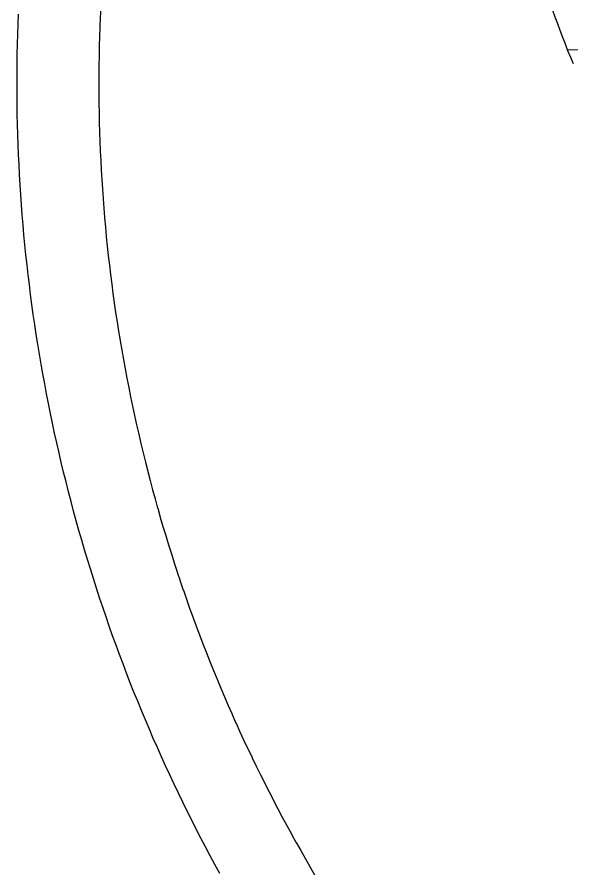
# Model space of a CAD drawing. Header units: millimetres. Extents: x -31.9 to 31.9, y -31.9 to 31.9.
# Drawn here: x -31.9 to -21.08, y -15.29 to 1.31 of the extents above; entities that cross this region are included whole.
import ezdxf

# ---------------------------------------------------------------- set-up
doc = ezdxf.new("R2010")
doc.units = ezdxf.units.MM
for name, color, linetype in [('CUT_INNER', 6, 'Continuous'), ('CUT_OUTER', 1, 'Continuous'), ('ENGRAVE_FINE', 8, 'Continuous')]:
    doc.layers.add(name, color=color, linetype=linetype)

msp = doc.modelspace()

# ---------------------------------------------------------------- linework, layer by layer
at = {"layer": 'CUT_INNER'}
for points in [[(-30.2685, 1.4862), (-30.277, 1.302), (-30.2771, 1.3005), (-30.2844, 1.1162), (-30.2845, 1.1147), (-30.2907, 0.9304), (-30.2908, 0.9288), (-30.2959, 0.7445), (-30.2959, 0.743), (-30.2998, 0.5586), (-30.2999, 0.557), (-30.3027, 0.3727), (-30.3027, 0.3711), (-30.3044, 0.1867), (-30.3044, 0.1852), (-30.305, 0.0008), (-30.305, -0.0008), (-30.3044, -0.1852), (-30.3044, -0.1867), (-30.3027, -0.3711), (-30.3027, -0.3727), (-30.2999, -0.557), (-30.2998, -0.5586), (-30.2959, -0.743), (-30.2959, -0.7445), (-30.2908, -0.9288), (-30.2907, -0.9304), (-30.2845, -1.1147), (-30.2844, -1.1162), (-30.2771, -1.3005), (-30.277, -1.302), (-30.2685, -1.4862), (-30.2685, -1.4878), (-30.2588, -1.6719), (-30.2588, -1.6735), (-30.248, -1.8576), (-30.2479, -1.8591), (-30.236, -2.0431), (-30.2359, -2.0447), (-30.2229, -2.2286), (-30.2228, -2.2301), (-30.2087, -2.414), (-30.2086, -2.4155), (-30.1933, -2.5993), (-30.1932, -2.6009), (-30.1768, -2.7845), (-30.1767, -2.7861), (-30.1591, -2.9696), (-30.159, -2.9712), (-30.1404, -3.1546), (-30.1402, -3.1562), (-30.1204, -3.3395), (-30.1203, -3.341), (-30.0994, -3.5243), (-30.0992, -3.5258), (-30.0772, -3.7089), (-30.077, -3.7104), (-30.0539, -3.8934), (-30.0537, -3.8949), (-30.0294, -4.0777), (-30.0292, -4.0792), (-30.0038, -4.2619), (-30.0036, -4.2634), (-29.9771, -4.4459), (-29.9769, -4.4474), (-29.9493, -4.6298), (-29.949, -4.6313), (-29.9203, -4.8134), (-29.92, -4.815), (-29.8902, -4.9969), (-29.8899, -4.9984), (-29.859, -5.1802), (-29.8587, -5.1818), (-29.8266, -5.3634), (-29.8263, -5.3649), (-29.7931, -5.5463), (-29.7929, -5.5478), (-29.7586, -5.729), (-29.7583, -5.7305), (-29.7228, -5.9115), (-29.7225, -5.913), (-29.686, -6.0937), (-29.6857, -6.0952), (-29.6481, -6.2758), (-29.6477, -6.2773), (-29.609, -6.4576), (-29.6087, -6.4591), (-29.5688, -6.6391), (-29.5685, -6.6406), (-29.5275, -6.8204), (-29.5272, -6.8219), (-29.4851, -7.0015), (-29.4848, -7.003), (-29.4416, -7.1823), (-29.4412, -7.1837), (-29.397, -7.3628), (-29.3966, -7.3643), (-29.3513, -7.543), (-29.3509, -7.5445), (-29.3044, -7.723), (-29.304, -7.7244), (-29.2565, -7.9026), (-29.2561, -7.9041), (-29.2074, -8.082), (-29.207, -8.0835), (-29.1573, -8.2611), (-29.1569, -8.2625), (-29.1061, -8.4398), (-29.1056, -8.4413), (-29.0537, -8.6182), (-29.0533, -8.6197), (-29.0003, -8.7963), (-28.9999, -8.7978), (-28.9458, -8.9741), (-28.9453, -8.9756), (-28.8902, -9.1516), (-28.8897, -9.153), (-28.8335, -9.3287), (-28.833, -9.3301), (-28.7757, -9.5054), (-28.7752, -9.5069), (-28.7168, -9.6818), (-28.7163, -9.6832), (-28.6569, -9.8578), (-28.6564, -9.8593), (-28.5959, -10.0335), (-28.5953, -10.0349), (-28.5337, -10.2087), (-28.5332, -10.2102), (-28.4706, -10.3836), (-28.47, -10.3851), (-28.4063, -10.5581), (-28.4058, -10.5595), (-28.341, -10.7322), (-28.3405, -10.7336), (-28.2746, -10.9059), (-28.2741, -10.9073), (-28.2072, -11.0792), (-28.2066, -11.0806), (-28.1387, -11.2521), (-28.1381, -11.2535), (-28.0691, -11.4245), (-28.0685, -11.4259), (-27.9985, -11.5965), (-27.9979, -11.5979), (-27.9268, -11.7681), (-27.9262, -11.7695), (-27.854, -11.9392), (-27.8534, -11.9406), (-27.7803, -12.1099), (-27.7797, -12.1113), (-27.7054, -12.2801), (-27.7048, -12.2815), (-27.6296, -12.4499), (-27.6289, -12.4513), (-27.5527, -12.6192), (-27.552, -12.6206), (-27.4747, -12.788), (-27.4741, -12.7894), (-27.3957, -12.9564), (-27.3951, -12.9577), (-27.3157, -13.1242), (-27.315, -13.1256), (-27.2347, -13.2916), (-27.234, -13.293), (-27.1526, -13.4584), (-27.1519, -13.4598), (-27.0695, -13.6248), (-27.0688, -13.6262), (-26.9854, -13.7906), (-26.9847, -13.792), (-26.9003, -13.9559), (-26.8996, -13.9573), (-26.8141, -14.1207), (-26.8134, -14.1221), (-26.727, -14.285), (-26.7263, -14.2864), (-26.6388, -14.4487), (-26.6381, -14.4501), (-26.5497, -14.6119), (-26.5489, -14.6133), (-26.4595, -14.7745), (-26.4588, -14.7759), (-26.3684, -14.9366), (-26.3676, -14.9379), (-26.2762, -15.0981), (-26.2755, -15.0995), (-26.1831, -15.2591), (-26.1823, -15.2604), (-26.089, -15.4194)], [(-21.0497, 0.3957), (-21.1028, 0.525), (-21.1551, 0.6547), (-21.2067, 0.7847), (-21.2574, 0.9149), (-21.3073, 1.0455), (-21.3564, 1.1764), (-21.4047, 1.3076), (-21.4522, 1.4391)]]:
    msp.add_lwpolyline(points, dxfattribs=at)
at = {"layer": 'CUT_OUTER'}
msp.add_lwpolyline([(-27.9463, -15.3823), (-28.0401, -15.2106), (-28.1329, -15.0382), (-28.2247, -14.8653), (-28.3154, -14.6919), (-28.405, -14.5178), (-28.4935, -14.3433), (-28.581, -14.1682), (-28.6674, -13.9925), (-28.7527, -13.8164), (-28.8369, -13.6397), (-28.9201, -13.4625), (-29.0021, -13.2848), (-29.0831, -13.1066), (-29.163, -12.9279), (-29.2418, -12.7487), (-29.3194, -12.569), (-29.396, -12.3889), (-29.4715, -12.2083), (-29.5458, -12.0272), (-29.6191, -11.8457), (-29.6912, -11.6638), (-29.7622, -11.4814), (-29.8321, -11.2985), (-29.9008, -11.1153), (-29.9685, -10.9316), (-30.035, -10.7475), (-30.1004, -10.563), (-30.1646, -10.3781), (-30.2277, -10.1928), (-30.2897, -10.0072), (-30.3505, -9.8211), (-30.4102, -9.6347), (-30.4688, -9.4479), (-30.5262, -9.2608), (-30.5824, -9.0733), (-30.6375, -8.8855), (-30.6915, -8.6974), (-30.7443, -8.5089), (-30.7959, -8.3201), (-30.8464, -8.1309), (-30.8957, -7.9415), (-30.9438, -7.7518), (-30.9908, -7.5618), (-31.0366, -7.3715), (-31.0813, -7.1809), (-31.1247, -6.9901), (-31.167, -6.799), (-31.2082, -6.6076), (-31.2481, -6.416), (-31.2869, -6.2241), (-31.3245, -6.032), (-31.3609, -5.8397), (-31.3962, -5.6472), (-31.4302, -5.4544), (-31.4631, -5.2615), (-31.4948, -5.0683), (-31.5253, -4.875), (-31.5546, -4.6815), (-31.5827, -4.4878), (-31.6097, -4.2939), (-31.6354, -4.0998), (-31.66, -3.9057), (-31.6834, -3.7113), (-31.7055, -3.5168), (-31.7265, -3.3222), (-31.7463, -3.1275), (-31.7649, -2.9327), (-31.7823, -2.7377), (-31.7985, -2.5426), (-31.8135, -2.3475), (-31.8273, -2.1522), (-31.8399, -1.9569), (-31.8513, -1.7615), (-31.8615, -1.566), (-31.8705, -1.3705), (-31.8784, -1.1749), (-31.885, -0.9793), (-31.8904, -0.7836), (-31.8946, -0.5879), (-31.8976, -0.3922), (-31.8994, -0.1965), (-31.9, -0.0008), (-31.8994, 0.195), (-31.8976, 0.3907), (-31.8946, 0.5864), (-31.8904, 0.7821), (-31.885, 0.9778), (-31.8784, 1.1734), (-31.8706, 1.369)], dxfattribs=at)
at = {"layer": 'ENGRAVE_FINE'}
msp.add_lwpolyline([(-21.1642, 0.6773), (-20.3476, 0.6512)], dxfattribs=at)

doc.saveas('drawing.dxf')
